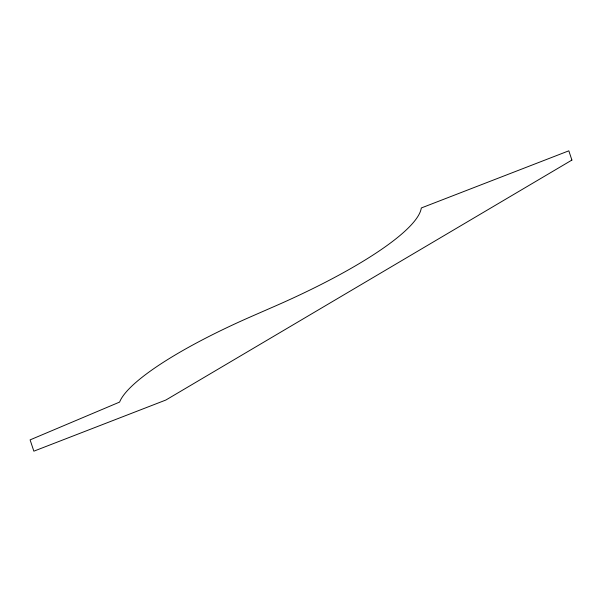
<?xml version="1.0" encoding="UTF-8"?>
<svg xmlns="http://www.w3.org/2000/svg" width="602" height="602" viewBox="0 0 602 602"><rect width="100%" height="100%" fill="white"/><g stroke="black" fill="none" stroke-linecap="round" stroke-linejoin="round"><path stroke-width="0.9" d="M571.9 160.072L165.851 400.037L33.855 451.176L30.1 439.881L119.595 402.083A195.131 40.236 -21.3 0 1 251.666 316.359L274.858 306.222A214.779 44.285 -21.3 0 0 421.295 207.976L568.822 150.824L571.9 160.072"/></g></svg>
